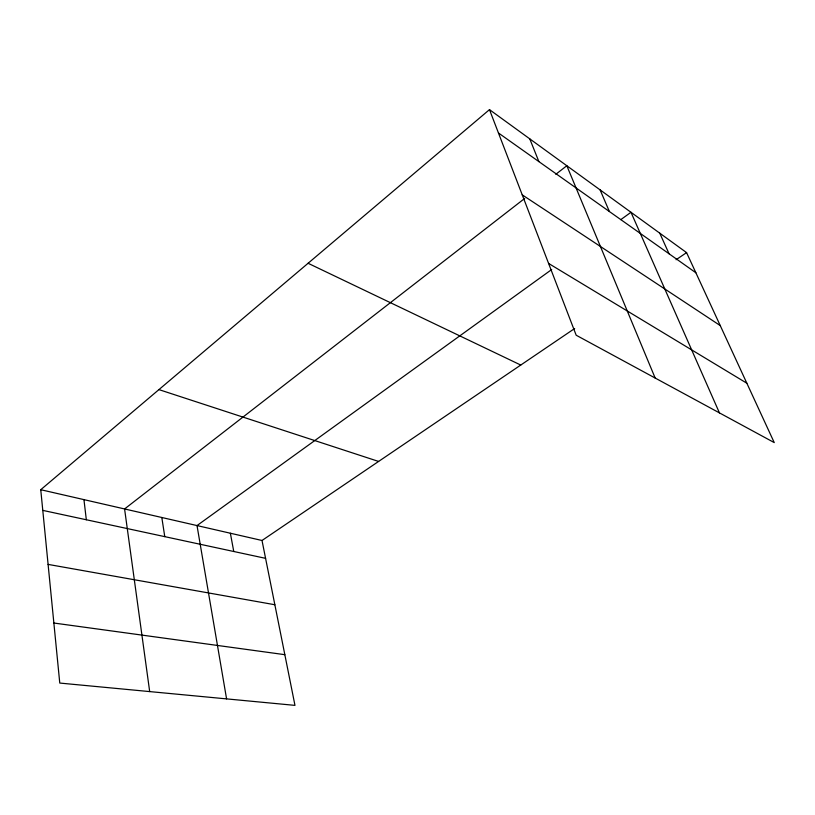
<?xml version="1.0" encoding="UTF-8"?>
<svg xmlns="http://www.w3.org/2000/svg" width="815" height="815" viewBox="0 0 815 815"><rect width="100%" height="100%" fill="white"/><g stroke="black" fill="none" stroke-linecap="round" stroke-linejoin="round"><path stroke-width="1.22" d="M40.75 489.713L262.012 540.488L294.969 705.372L59.77 683.062L40.75 489.713L489.479 109.628L686.576 252.619L774.25 442.596L576.185 335.22L489.479 109.628M524.728 198.412L124.583 508.957L149.685 691.589M555.799 174.298L566.822 165.74L655.168 378.038M551.704 269.521L197.016 525.573L226.58 698.883M620.816 219.622L630.983 212.287L719.441 412.879M262.012 540.488L574.677 328.496M676.073 259.74L686.576 252.619M53.861 623.027L284.843 654.679M48.095 564.398L274.859 604.74M42.788 510.384L265.588 558.346M158.935 389.611L378.598 461.443M308.08 263.276L520.754 365.049M548.597 263.439L746.846 383.223M522.232 194.856L720.246 325.582M498.454 132.988L695.867 272.76M659.743 233.151L669.054 253.771M600.095 189.875L609.386 211.523M529.75 138.845L538.878 161.604M230.37 533.234L233.762 551.49M161.808 517.494L164.773 536.647M83.945 499.626L86.329 519.756"/></g></svg>
